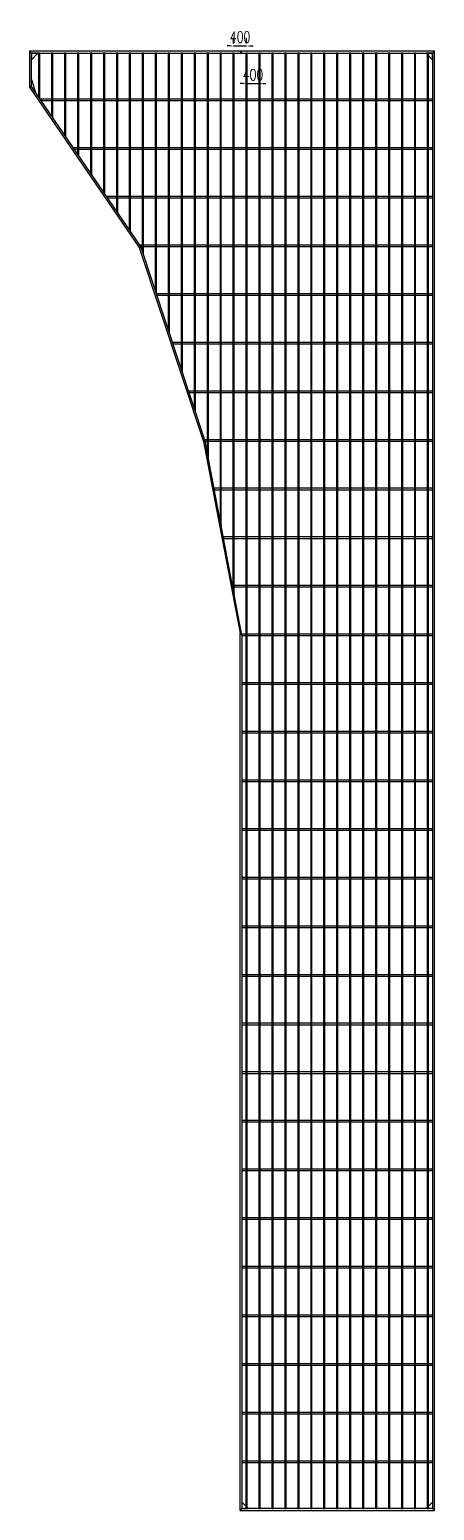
# Model space of a CAD drawing. Header units: millimetres. Extents: x -1003406 to 3312184, y 81337 to 716393.
# Drawn here: x 1567222 to 1579722, y 339024 to 384693 of the extents above; entities that cross this region are included whole.
import ezdxf

# ---------------------------------------------------------------- set-up
doc = ezdxf.new("R2010")
doc.units = ezdxf.units.MM
doc.header["$LTSCALE"] = 10
doc.layers.get('0').update_dxf_attribs({"linetype": 'CONTINUOUS'})
doc.layers.get('Defpoints').update_dxf_attribs({"linetype": 'CONTINUOUS'})
doc.layers.add('W-STEEL_FRAME钢架', color=3, linetype='CONTINUOUS')
doc.layers.add('W-STEEL_KEEL钢龙骨', color=5, linetype='CONTINUOUS')
doc.layers.add('文字及标注', color=3, linetype='CONTINUOUS', lineweight=15)
doc.styles.add('STANDARD_T3', font='simplex.shx', dxfattribs={"width": 0.7, "bigfont": 'gbcbig.shx'})
doc.dimstyles.new('W&&100', dxfattribs={"dimtxt": 350, "dimasz": 100, "dimexe": 250, "dimexo": 300, "dimgap": 100, "dimtad": 1, "dimdec": 0, "dimzin": 0, "dimdsep": 46, "dimtxsty": 'STANDARD_T3', "dimcen": 0.09, "dimclrd": 1, "dimclre": 1, "dimclrt": 7, "dimazin": 2, "dimtfac": 1, "dimtdec": 0, "dimtix": 1, "dimtmove": 2, "dimatfit": 3, "dimfxl": 100, "dimtolj": 1, "dimtzin": 0, "dimarcsym": 0})

# ---------------------------------------------------------------- blocks, each defined once
blk = doc.blocks.new('*D840')
at = {"layer": 'Defpoints', "color": 0, "transparency": 16777216}
for p in [(1573922, 384188), (1573522, 383966), (1573922, 383966)]:
    blk.add_point(p, dxfattribs=at)
at = {"layer": '文字及标注', "color": 1, "lineweight": -2, "transparency": 16777216}
for p, q in [((1573422, 384188), (1573322, 384188)), ((1573522, 384266), (1573522, 384438)), ((1573522, 384188), (1573922, 384188)), ((1573922, 384266), (1573922, 384438)), ((1574022, 384188), (1574122, 384188))]:
    blk.add_line(p, q, dxfattribs=at)
at = {"layer": '文字及标注', "color": 1, "transparency": 16777216}
for points in [[(1573422, 384205), (1573422, 384171), (1573522, 384188)], [(1574022, 384205), (1574022, 384171), (1573922, 384188)]]:
    blk.add_solid(points, dxfattribs=at)
at = {"layer": '文字及标注', "color": 7, "transparency": 16777216, "insert": (1573722, 384463), "char_height": 350, "attachment_point": 5, "style": 'STANDARD_T3'}
blk.add_mtext('\\A1;400', dxfattribs=at)
blk = doc.blocks.new('*D841')
at = {"layer": 'Defpoints', "color": 0, "transparency": 16777216}
for p in [(1573922, 383966), (1574322, 383966), (1574322, 383026)]:
    blk.add_point(p, dxfattribs=at)
at = {"layer": '文字及标注', "color": 1, "lineweight": -2, "transparency": 16777216}
for p, q in [((1573922, 383666), (1573922, 382776)), ((1574322, 383666), (1574322, 382776)), ((1573822, 383026), (1573722, 383026)), ((1573922, 383026), (1574322, 383026)), ((1574422, 383026), (1574522, 383026))]:
    blk.add_line(p, q, dxfattribs=at)
at = {"layer": '文字及标注', "color": 1, "transparency": 16777216}
for points in [[(1573822, 383042), (1573822, 383009), (1573922, 383026)], [(1574422, 383042), (1574422, 383009), (1574322, 383026)]]:
    blk.add_solid(points, dxfattribs=at)
at = {"layer": '文字及标注', "color": 7, "transparency": 16777216, "insert": (1574122, 383301), "char_height": 350, "attachment_point": 5, "style": 'STANDARD_T3'}
blk.add_mtext('\\A1;400', dxfattribs=at)
blk = doc.blocks.new('*U842')
at = {"layer": 'W-STEEL_KEEL钢龙骨', "color": 1}
blk.add_lwpolyline([(-20, -22442), (20, -22442), (20, 22442), (-20, 22442)], close=True, dxfattribs=at)
blk = doc.blocks.new('*U843')
at = {"layer": 'W-STEEL_FRAME钢架', "color": 0, "linetype": 'ByBlock', "lineweight": -2, "transparency": 16777216}
for p in [(0, 0), (400, 0), (800, 0), (1200, 0), (1600, 0), (2000, 0), (2400, 0), (2800, 0), (3200, 0), (3600, 0), (4000, 0), (4400, 0), (4800, 0), (5200, 0), (5600, 0)]:
    blk.add_blockref('*U842', p, dxfattribs=at)

msp = doc.modelspace()

# ---------------------------------------------------------------- linework, layer by layer
at = {"color": 5}
for points in [[(1567578.7, 382502.3), (1579664.4, 382502.3), (1579664.4, 382545.3), (1567549.3, 382545.3)], [(1568606.2, 381002.3), (1579664.4, 381002.3), (1579664.4, 381045.3), (1568576.8, 381045.3)], [(1569633.7, 379502.3), (1579664.4, 379502.3), (1579664.4, 379545.3), (1569604.3, 379545.3)], [(1570661.3, 378002.3), (1579664.4, 378002.3), (1579664.4, 378045.3), (1570631.8, 378045.3)], [(1571157.5, 376502.3), (1579664.4, 376502.3), (1579664.4, 376545.3), (1571143.3, 376545.3)], [(1571653.6, 375002.3), (1579664.4, 375002.3), (1579664.4, 375045.3), (1571639.1, 375045.9)], [(1572149.5, 373502.3), (1579664.4, 373502.3), (1579664.4, 373545.3), (1572135.3, 373545.3)], [(1572645.3, 372003.1), (1579664.4, 372002.3), (1579664.4, 372045.3), (1572631.3, 372045.3)], [(1572931, 370502.3), (1579664.4, 370502.3), (1579664.4, 370545.3), (1572922.8, 370545.3)], [(1573216.6, 369002.3), (1579664.4, 369002.3), (1579664.4, 369045.3), (1573208, 369047.5)], [(1573502.1, 367503.1), (1579664.4, 367502.3), (1579664.4, 367545.3), (1573494.1, 367545.3)], [(1573780.4, 366002.3), (1579664.4, 366002.3), (1579664.4, 366045.3), (1573773.7, 366051.9)], [(1573780.4, 364502.3), (1579664.4, 364502.3), (1579664.4, 364545.3), (1573780.4, 364545.3)], [(1573780.4, 363002.3), (1579664.4, 363002.3), (1579664.4, 363045.3), (1573780.4, 363045.3)], [(1573780.4, 361502.3), (1579664.4, 361502.3), (1579664.4, 361545.3), (1573780.4, 361545.3)], [(1573780.4, 360002.3), (1579664.4, 360002.3), (1579664.4, 360045.3), (1573780.4, 360045.3)], [(1573780.4, 358502.3), (1579664.4, 358502.3), (1579664.4, 358545.3), (1573780.4, 358545.3)], [(1573780.4, 357002.3), (1579664.4, 357002.3), (1579664.4, 357045.3), (1573780.4, 357045.3)], [(1573780.4, 355502.3), (1579664.4, 355502.3), (1579664.4, 355545.3), (1573780.4, 355545.3)], [(1573780.4, 354002.3), (1579664.4, 354002.3), (1579664.4, 354045.3), (1573780.4, 354045.3)], [(1573780.4, 352502.3), (1579664.4, 352502.3), (1579664.4, 352545.3), (1573780.4, 352545.3)], [(1573780.4, 351002.3), (1579664.4, 351002.3), (1579664.4, 351045.3), (1573780.4, 351045.3)], [(1573780.4, 349502.3), (1579664.4, 349502.3), (1579664.4, 349545.3), (1573780.4, 349545.3)], [(1573780.4, 348002.3), (1579664.4, 348002.3), (1579664.4, 348045.3), (1573780.4, 348045.3)], [(1573780.4, 346502.3), (1579664.4, 346502.3), (1579664.4, 346545.3), (1573780.4, 346545.3)], [(1573780.4, 345002.3), (1579664.4, 345002.3), (1579664.4, 345045.3), (1573780.4, 345045.3)], [(1573780.4, 343502.3), (1579664.4, 343502.3), (1579664.4, 343545.3), (1573780.4, 343545.3)], [(1573780.4, 342002.3), (1579664.4, 342002.3), (1579664.4, 342045.3), (1573780.4, 342045.3)], [(1573780.4, 340502.3), (1579664.4, 340502.3), (1579664.4, 340545.3), (1573780.4, 340545.3)]]:
    msp.add_lwpolyline(points, close=True, dxfattribs=at)
at = {"layer": 'W-STEEL_FRAME钢架'}
for points in [[(1567280.4, 383965.8), (1567222.4, 384023.8), (1567222.4, 382919.8), (1567280.4, 382937.8)], [(1573722.4, 384023.8), (1567222.4, 384023.8), (1567280.4, 383965.8), (1573780.4, 383965.8)], [(1573780.4, 383965.8), (1579664.4, 383965.8), (1579722.4, 384023.8), (1573722.4, 384023.8)], [(1579664.4, 339081.8), (1579722.4, 339023.8), (1579722.4, 384023.8), (1579664.4, 383965.8)], [(1567280.4, 382937.8), (1567222.4, 382919.8), (1570609.4, 377975.4), (1570661.9, 378001.5)], [(1570661.9, 378001.5), (1570609.4, 377975.4), (1572589, 371988.5), (1572645.3, 372003.1)], [(1572645.3, 372003.1), (1572589, 371988.5), (1573722.4, 366074.3), (1573780.4, 366016.3)], [(1573780.4, 339081.8), (1573722.4, 339023.8), (1573722.4, 366074.3), (1573780.4, 366016.3)], [(1579664.4, 339081.8), (1573780.4, 339081.8), (1573722.4, 339023.8), (1579722.4, 339023.8)]]:
    msp.add_lwpolyline(points, close=True, dxfattribs=at)
at = {"layer": 'W-STEEL_FRAME钢架', "color": 1}
for points in [[(1567480.4, 383965.8), (1567280.4, 383965.8), (1567280.4, 383765.8), (1567480.4, 383965.8)], [(1567408.9, 382750.3), (1567280.4, 382937.8), (1567280.4, 383158.1), (1567408.9, 382750.3)]]:
    msp.add_lwpolyline(points, dxfattribs=at)
for points in [[(1579464.4, 383965.8), (1579664.4, 383765.8), (1579664.4, 383965.8)], [(1573980.4, 339081.8), (1573780.4, 339281.8), (1573780.4, 339081.8)], [(1579464.4, 339081.8), (1579664.4, 339281.8), (1579664.4, 339081.8)]]:
    msp.add_lwpolyline(points, close=True, dxfattribs=at)
at = {"layer": 'W-STEEL_KEEL钢龙骨', "color": 1}
for points in [[(1567542.4, 382555.3), (1567542.4, 383965.8), (1567502.4, 383965.8), (1567502.4, 382613.7)], [(1567942.4, 381971.4), (1567942.4, 383965.8), (1567902.4, 383965.8), (1567902.4, 382029.8)], [(1568342.4, 381387.5), (1568342.4, 383965.8), (1568302.4, 383965.8), (1568302.4, 381445.8)], [(1568742.4, 380803.5), (1568742.4, 383965.8), (1568702.4, 383965.8), (1568702.4, 380861.9)], [(1569142.4, 380219.6), (1569142.4, 383965.8), (1569102.4, 383965.8), (1569102.4, 380278)], [(1569542.4, 379635.6), (1569542.4, 383965.8), (1569502.4, 383965.8), (1569502.4, 379694)], [(1569942.4, 379051.7), (1569942.4, 383965.8), (1569902.4, 383965.8), (1569902.4, 379110.1)], [(1570342.4, 378467.8), (1570342.4, 383965.8), (1570302.4, 383965.8), (1570302.4, 378526.2)], [(1570742.4, 377757.8), (1570742.4, 383965.8), (1570702.4, 383965.8), (1570702.4, 377878.8)], [(1571142.4, 376548.1), (1571142.4, 383965.8), (1571102.4, 383965.8), (1571102.4, 376669.1)], [(1571542.4, 375338.4), (1571542.4, 383965.8), (1571502.4, 383965.8), (1571502.4, 375459.3)], [(1571942.4, 374128.7), (1571942.4, 383965.8), (1571902.4, 383965.8), (1571902.4, 374249.6)], [(1572342.4, 372918.9), (1572342.4, 383965.8), (1572302.4, 383965.8), (1572302.4, 373039.9)], [(1572742.4, 371492.8), (1572742.4, 383965.8), (1572702.4, 383965.8), (1572702.4, 371702.9)]]:
    msp.add_lwpolyline(points, dxfattribs=at)
for points in [[(1573102.4, 369602.2), (1573142.4, 369392.1), (1573142.4, 383965.8), (1573102.4, 383965.8)], [(1573502.4, 367501.5), (1573542.4, 367291.4), (1573542.4, 383965.8), (1573502.4, 383965.8)]]:
    msp.add_lwpolyline(points, close=True, dxfattribs=at)

# ---------------------------------------------------------------- block references
at = {"layer": 'W-STEEL_FRAME钢架'}
msp.add_blockref('*U843', (1573922.4, 361523.8), dxfattribs=at)

# ---------------------------------------------------------------- dimensions: what is measured, and where the dimension line sits
at = {"layer": '文字及标注', "color": 0}
for base, p1, p2, picture, middle in [((1573922.4, 384188.1), (1573522.4, 383965.8), (1573922.4, 383965.8), '*D840', (1573722.4, 384463.1)), ((1574322.4, 383025.6), (1573922.4, 383965.8), (1574322.4, 383965.8), '*D841', (1574122.4, 383300.6))]:
    dim = msp.add_linear_dim(base=base, p1=p1, p2=p2, dimstyle='W&&100', dxfattribs=at)
    dim.commit()
    dim.dimension.update_dxf_attribs({"geometry": picture, "text_midpoint": middle})

doc.saveas('drawing.dxf')
